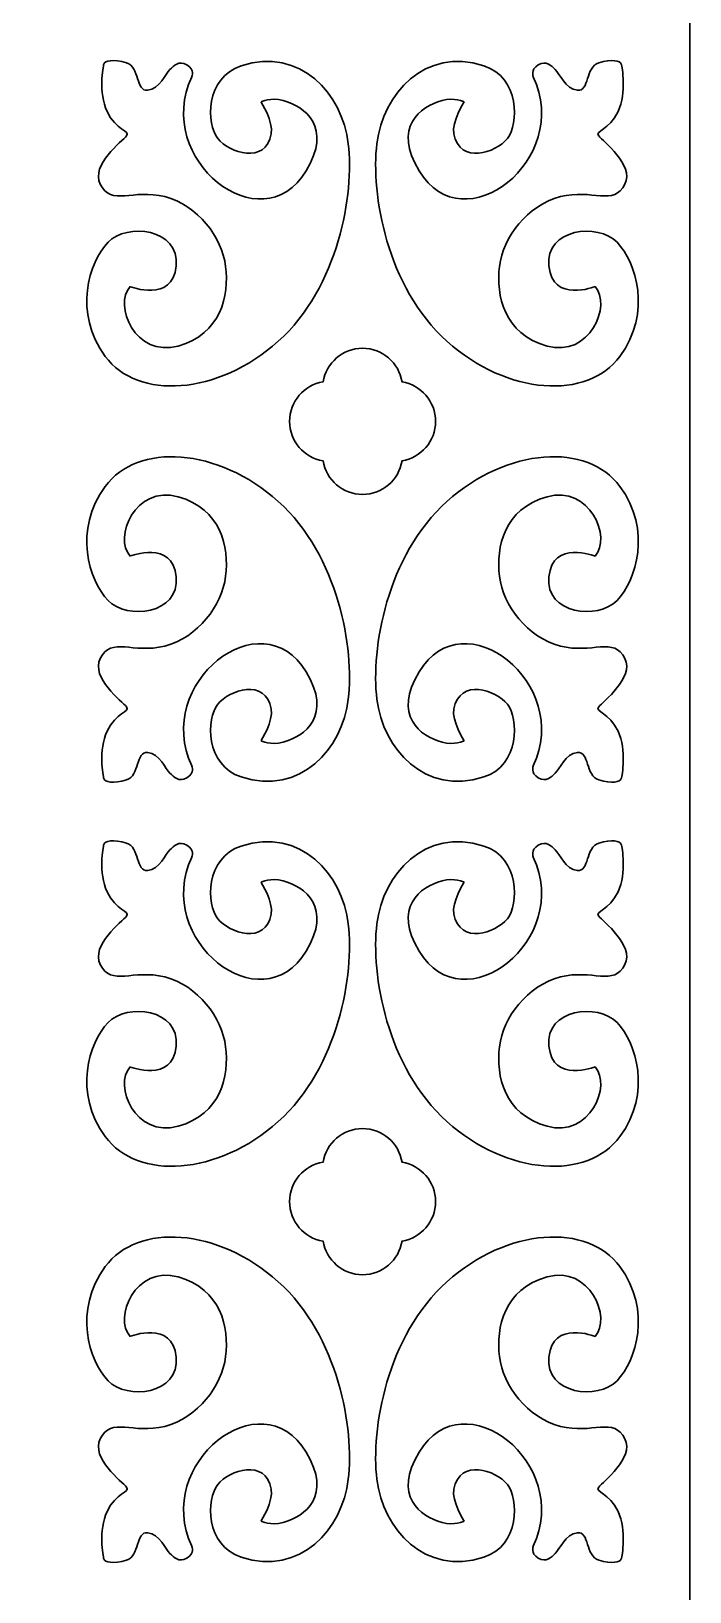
# Model space of a CAD drawing. Header units: centimetres. Extents: x -11.2 to -6.8, y -9 to 9.
# Drawn here: x -8.265 to -6.753, y 0.895 to 4.475 of the extents above; entities that cross this region are included whole.
import ezdxf

# ---------------------------------------------------------------- set-up
doc = ezdxf.new("R2010")
doc.units = ezdxf.units.CM
doc.header["$MEASUREMENT"] = 0
doc.layers.add('layer 1', color=7, linetype='Continuous')

msp = doc.modelspace()

# ---------------------------------------------------------------- linework, layer by layer
at = {"layer": 'layer 1', "color": 250, "lineweight": 30}
for points, knots in [([(-6.75346, 9.00075), (-6.75346, 9.00075), (-6.75346, -9.00021), (-6.75346, -9.00021), (-6.75346, -9.00021), (-6.75346, -9.00021), (-8.2152, -9.00021), (-8.2152, -9.00021), (-8.2152, -9.00021), (-8.2152, -9.00021), (-8.25354, -9.00021), (-8.25354, -9.00021), (-8.25354, -9.00021), (-8.25354, -9.00021), (-9.67695, -9.00021), (-9.67695, -9.00021), (-9.67695, -9.00021), (-9.67695, -9.00021), (-9.71529, -9.00021), (-9.71529, -9.00021), (-9.71529, -9.00021), (-9.71529, -9.00021), (-11.17704, -9.0002), (-11.17704, -9.0002), (-11.17704, -9.0002), (-11.17704, -9.0002), (-11.17702, 9.00077), (-11.17702, 9.00077), (-11.17702, 9.00077), (-11.17702, 9.00077), (-9.67695, 9.00077), (-9.67695, 9.00077), (-9.67695, 9.00077), (-9.67695, 9.00077), (-9.67695, 9.00075), (-9.67695, 9.00075), (-9.67695, 9.00075), (-9.67695, 9.00075), (-8.25354, 9.00075), (-8.25354, 9.00075), (-8.25354, 9.00075), (-8.25354, 9.00075), (-8.2152, 9.00075), (-8.2152, 9.00075), (-8.2152, 9.00075), (-8.2152, 9.00075), (-6.75346, 9.00075), (-6.75346, 9.00075)], [0, 0, 0, 0, 0.0769231, 0.0769231, 0.0769231, 0.0769231, 0.1538462, 0.1538462, 0.1538462, 0.1538462, 0.2307692, 0.2307692, 0.2307692, 0.2307692, 0.3076923, 0.3076923, 0.3076923, 0.3076923, 0.3846154, 0.3846154, 0.3846154, 0.3846154, 0.4615385, 0.4615385, 0.4615385, 0.4615385, 0.5384615, 0.5384615, 0.5384615, 0.5384615, 0.6153846, 0.6153846, 0.6153846, 0.6153846, 0.6923077, 0.6923077, 0.6923077, 0.6923077, 0.7692308, 0.7692308, 0.7692308, 0.7692308, 0.8461538, 0.8461538, 0.8461538, 0.8461538, 1, 1, 1, 1]), ([(-7.73741, 4.31295), (-7.73741, 4.31295), (-7.71436, 4.32364), (-7.68686, 4.31618), (-7.68686, 4.31618), (-7.63614, 4.30243), (-7.57335, 4.2541), (-7.63382, 4.15466), (-7.63382, 4.15466), (-7.7369, 3.98515), (-7.98546, 4.18109), (-7.89616, 4.37049), (-7.89616, 4.37049), (-7.89616, 4.37049), (-7.88845, 4.38676), (-7.9075, 4.39762), (-7.9075, 4.39762), (-7.92655, 4.40848), (-7.93714, 4.39565), (-7.94666, 4.38676), (-7.94666, 4.38676), (-7.95619, 4.37787), (-7.96994, 4.34233), (-7.99746, 4.33936), (-7.99746, 4.33936), (-8.02498, 4.3364), (-8.01546, 4.39268), (-8.04615, 4.40256), (-8.04615, 4.40256), (-8.07684, 4.41243), (-8.09589, 4.40651), (-8.09801, 4.3996), (-8.09801, 4.3996), (-8.10013, 4.39268), (-8.11071, 4.33443), (-8.0906, 4.29098), (-8.0906, 4.29098), (-8.0705, 4.24753), (-8.03662, 4.24655), (-8.04615, 4.23469), (-8.04615, 4.23469), (-8.05568, 4.22284), (-8.12846, 4.16865), (-8.10648, 4.1241), (-8.10648, 4.1241), (-8.08107, 4.07262), (-8.03133, 4.11422), (-7.9583, 4.09547), (-7.9583, 4.09547), (-7.88193, 4.07585), (-7.82706, 4.00265), (-7.81859, 3.9355), (-7.81859, 3.9355), (-7.81013, 3.86836), (-7.82918, 3.78048), (-7.92761, 3.75283), (-7.92761, 3.75283), (-8.02604, 3.72518), (-8.07684, 3.84762), (-8.03768, 3.88909), (-8.03768, 3.88909), (-8.03768, 3.88909), (-7.94031, 3.85059), (-7.93184, 3.93649), (-7.93184, 3.93649), (-7.92337, 4.0224), (-8.04509, 4.03622), (-8.08849, 3.9908), (-8.08849, 3.9908), (-8.13188, 3.94538), (-8.16892, 3.82985), (-8.09483, 3.72913), (-8.09483, 3.72913), (-8.02075, 3.62841), (-7.83659, 3.63928), (-7.69794, 3.76369), (-7.69794, 3.76369), (-7.55929, 3.88811), (-7.52331, 4.10238), (-7.53706, 4.21692), (-7.53706, 4.21692), (-7.55082, 4.33146), (-7.64719, 4.4393), (-7.78261, 4.39565), (-7.78261, 4.39565), (-7.86561, 4.36889), (-7.86305, 4.26135), (-7.83659, 4.22877), (-7.83659, 4.22877), (-7.81013, 4.19618), (-7.72749, 4.16819), (-7.71381, 4.23963), (-7.71381, 4.23963), (-7.70852, 4.26728), (-7.73741, 4.31295), (-7.73741, 4.31295)], [0, 0, 0, 0, 0.04, 0.04, 0.04, 0.04, 0.08, 0.08, 0.08, 0.08, 0.12, 0.12, 0.12, 0.12, 0.16, 0.16, 0.16, 0.16, 0.2, 0.2, 0.2, 0.2, 0.24, 0.24, 0.24, 0.24, 0.28, 0.28, 0.28, 0.28, 0.32, 0.32, 0.32, 0.32, 0.36, 0.36, 0.36, 0.36, 0.4, 0.4, 0.4, 0.4, 0.44, 0.44, 0.44, 0.44, 0.48, 0.48, 0.48, 0.48, 0.52, 0.52, 0.52, 0.52, 0.56, 0.56, 0.56, 0.56, 0.6, 0.6, 0.6, 0.6, 0.64, 0.64, 0.64, 0.64, 0.68, 0.68, 0.68, 0.68, 0.72, 0.72, 0.72, 0.72, 0.76, 0.76, 0.76, 0.76, 0.8, 0.8, 0.8, 0.8, 0.84, 0.84, 0.84, 0.84, 0.88, 0.88, 0.88, 0.88, 0.92, 0.92, 0.92, 0.92, 1, 1, 1, 1]), ([(-7.27126, 4.31295), (-7.27126, 4.31295), (-7.29432, 4.32364), (-7.32182, 4.31618), (-7.32182, 4.31618), (-7.37254, 4.30243), (-7.43533, 4.2541), (-7.37486, 4.15466), (-7.37486, 4.15466), (-7.27178, 3.98515), (-7.02322, 4.18109), (-7.11251, 4.37049), (-7.11251, 4.37049), (-7.11251, 4.37049), (-7.12023, 4.38676), (-7.10118, 4.39762), (-7.10118, 4.39762), (-7.08213, 4.40848), (-7.07154, 4.39565), (-7.06202, 4.38676), (-7.06202, 4.38676), (-7.05249, 4.37787), (-7.03874, 4.34233), (-7.01121, 4.33936), (-7.01121, 4.33936), (-6.9837, 4.3364), (-6.99322, 4.39268), (-6.96253, 4.40256), (-6.96253, 4.40256), (-6.93183, 4.41243), (-6.91278, 4.40651), (-6.91067, 4.3996), (-6.91067, 4.3996), (-6.90855, 4.39268), (-6.89797, 4.33443), (-6.91807, 4.29098), (-6.91807, 4.29098), (-6.93818, 4.24753), (-6.97206, 4.24655), (-6.96253, 4.23469), (-6.96253, 4.23469), (-6.953, 4.22284), (-6.88022, 4.16865), (-6.9022, 4.1241), (-6.9022, 4.1241), (-6.92761, 4.07262), (-6.97735, 4.11422), (-7.05038, 4.09547), (-7.05038, 4.09547), (-7.12675, 4.07585), (-7.18161, 4.00265), (-7.19008, 3.9355), (-7.19008, 3.9355), (-7.19855, 3.86836), (-7.1795, 3.78048), (-7.08107, 3.75283), (-7.08107, 3.75283), (-6.98264, 3.72518), (-6.93183, 3.84762), (-6.97099, 3.88909), (-6.97099, 3.88909), (-6.97099, 3.88909), (-7.06837, 3.85059), (-7.07684, 3.93649), (-7.07684, 3.93649), (-7.0853, 4.0224), (-6.96359, 4.03622), (-6.92019, 3.9908), (-6.92019, 3.9908), (-6.8768, 3.94538), (-6.83975, 3.82985), (-6.91384, 3.72913), (-6.91384, 3.72913), (-6.98793, 3.62841), (-7.17209, 3.63928), (-7.31074, 3.76369), (-7.31074, 3.76369), (-7.44938, 3.88811), (-7.48537, 4.10238), (-7.47162, 4.21692), (-7.47162, 4.21692), (-7.45785, 4.33146), (-7.36148, 4.4393), (-7.22607, 4.39565), (-7.22607, 4.39565), (-7.14307, 4.36889), (-7.14563, 4.26135), (-7.17209, 4.22877), (-7.17209, 4.22877), (-7.19855, 4.19618), (-7.28119, 4.16819), (-7.29486, 4.23963), (-7.29486, 4.23963), (-7.30016, 4.26728), (-7.27126, 4.31295), (-7.27126, 4.31295)], [0, 0, 0, 0, 0.04, 0.04, 0.04, 0.04, 0.08, 0.08, 0.08, 0.08, 0.12, 0.12, 0.12, 0.12, 0.16, 0.16, 0.16, 0.16, 0.2, 0.2, 0.2, 0.2, 0.24, 0.24, 0.24, 0.24, 0.28, 0.28, 0.28, 0.28, 0.32, 0.32, 0.32, 0.32, 0.36, 0.36, 0.36, 0.36, 0.4, 0.4, 0.4, 0.4, 0.44, 0.44, 0.44, 0.44, 0.48, 0.48, 0.48, 0.48, 0.52, 0.52, 0.52, 0.52, 0.56, 0.56, 0.56, 0.56, 0.6, 0.6, 0.6, 0.6, 0.64, 0.64, 0.64, 0.64, 0.68, 0.68, 0.68, 0.68, 0.72, 0.72, 0.72, 0.72, 0.76, 0.76, 0.76, 0.76, 0.8, 0.8, 0.8, 0.8, 0.84, 0.84, 0.84, 0.84, 0.88, 0.88, 0.88, 0.88, 0.92, 0.92, 0.92, 0.92, 1, 1, 1, 1]), ([(-7.33681, 3.58001), (-7.33681, 3.53438), (-7.37017, 3.49653), (-7.41383, 3.48951), (-7.41383, 3.48951), (-7.42085, 3.44585), (-7.4587, 3.41248), (-7.50434, 3.41248), (-7.50434, 3.41248), (-7.54998, 3.41248), (-7.58782, 3.44585), (-7.59485, 3.48951), (-7.59485, 3.48951), (-7.6385, 3.49653), (-7.67187, 3.53438), (-7.67187, 3.58001), (-7.67187, 3.58001), (-7.67187, 3.62565), (-7.6385, 3.6635), (-7.59485, 3.67053), (-7.59485, 3.67053), (-7.58782, 3.71418), (-7.54998, 3.74754), (-7.50434, 3.74754), (-7.50434, 3.74754), (-7.4587, 3.74754), (-7.42085, 3.71418), (-7.41383, 3.67052), (-7.41383, 3.67052), (-7.37017, 3.6635), (-7.33681, 3.62565), (-7.33681, 3.58001)], [0, 0, 0, 0, 0.1111111, 0.1111111, 0.1111111, 0.1111111, 0.2222222, 0.2222222, 0.2222222, 0.2222222, 0.3333333, 0.3333333, 0.3333333, 0.3333333, 0.4444444, 0.4444444, 0.4444444, 0.4444444, 0.5555556, 0.5555556, 0.5555556, 0.5555556, 0.6666667, 0.6666667, 0.6666667, 0.6666667, 0.7777778, 0.7777778, 0.7777778, 0.7777778, 1, 1, 1, 1]), ([(-7.73741, 2.84708), (-7.73741, 2.84708), (-7.71436, 2.83639), (-7.68686, 2.84385), (-7.68686, 2.84385), (-7.63614, 2.8576), (-7.57335, 2.90593), (-7.63382, 3.00537), (-7.63382, 3.00537), (-7.7369, 3.17488), (-7.98546, 2.97894), (-7.89616, 2.78954), (-7.89616, 2.78954), (-7.89616, 2.78954), (-7.88845, 2.77327), (-7.9075, 2.7624), (-7.9075, 2.7624), (-7.92655, 2.75155), (-7.93714, 2.76438), (-7.94666, 2.77327), (-7.94666, 2.77327), (-7.95619, 2.78215), (-7.96994, 2.8177), (-7.99746, 2.82067), (-7.99746, 2.82067), (-8.02498, 2.82363), (-8.01546, 2.76735), (-8.04615, 2.75747), (-8.04615, 2.75747), (-8.07684, 2.74759), (-8.09589, 2.75352), (-8.09801, 2.76043), (-8.09801, 2.76043), (-8.10013, 2.76735), (-8.11071, 2.8256), (-8.0906, 2.86905), (-8.0906, 2.86905), (-8.0705, 2.9125), (-8.03662, 2.91348), (-8.04615, 2.92533), (-8.04615, 2.92533), (-8.05568, 2.93718), (-8.12846, 2.99138), (-8.10648, 3.03593), (-8.10648, 3.03593), (-8.08107, 3.08741), (-8.03133, 3.0458), (-7.9583, 3.06456), (-7.9583, 3.06456), (-7.88193, 3.08418), (-7.82706, 3.15738), (-7.81859, 3.22453), (-7.81859, 3.22453), (-7.81013, 3.29167), (-7.82918, 3.37955), (-7.92761, 3.4072), (-7.92761, 3.4072), (-8.02604, 3.43485), (-8.07684, 3.31241), (-8.03768, 3.27093), (-8.03768, 3.27093), (-8.03768, 3.27093), (-7.94031, 3.30944), (-7.93184, 3.22353), (-7.93184, 3.22353), (-7.92337, 3.13763), (-8.04509, 3.12381), (-8.08849, 3.16923), (-8.08849, 3.16923), (-8.13188, 3.21465), (-8.16892, 3.33018), (-8.09483, 3.4309), (-8.09483, 3.4309), (-8.02075, 3.53162), (-7.83659, 3.52075), (-7.69794, 3.39634), (-7.69794, 3.39634), (-7.55929, 3.27192), (-7.52331, 3.05765), (-7.53706, 2.94311), (-7.53706, 2.94311), (-7.55082, 2.82857), (-7.64719, 2.72073), (-7.78261, 2.76438), (-7.78261, 2.76438), (-7.86561, 2.79113), (-7.86305, 2.89868), (-7.83659, 2.93126), (-7.83659, 2.93126), (-7.81013, 2.96385), (-7.72749, 2.99184), (-7.71381, 2.92039), (-7.71381, 2.92039), (-7.70852, 2.89275), (-7.73741, 2.84708), (-7.73741, 2.84708)], [0, 0, 0, 0, 0.04, 0.04, 0.04, 0.04, 0.08, 0.08, 0.08, 0.08, 0.12, 0.12, 0.12, 0.12, 0.16, 0.16, 0.16, 0.16, 0.2, 0.2, 0.2, 0.2, 0.24, 0.24, 0.24, 0.24, 0.28, 0.28, 0.28, 0.28, 0.32, 0.32, 0.32, 0.32, 0.36, 0.36, 0.36, 0.36, 0.4, 0.4, 0.4, 0.4, 0.44, 0.44, 0.44, 0.44, 0.48, 0.48, 0.48, 0.48, 0.52, 0.52, 0.52, 0.52, 0.56, 0.56, 0.56, 0.56, 0.6, 0.6, 0.6, 0.6, 0.64, 0.64, 0.64, 0.64, 0.68, 0.68, 0.68, 0.68, 0.72, 0.72, 0.72, 0.72, 0.76, 0.76, 0.76, 0.76, 0.8, 0.8, 0.8, 0.8, 0.84, 0.84, 0.84, 0.84, 0.88, 0.88, 0.88, 0.88, 0.92, 0.92, 0.92, 0.92, 1, 1, 1, 1]), ([(-7.27126, 2.84708), (-7.27126, 2.84708), (-7.29432, 2.83639), (-7.32182, 2.84385), (-7.32182, 2.84385), (-7.37254, 2.8576), (-7.43533, 2.90593), (-7.37486, 3.00537), (-7.37486, 3.00537), (-7.27178, 3.17488), (-7.02322, 2.97894), (-7.11251, 2.78954), (-7.11251, 2.78954), (-7.11251, 2.78954), (-7.12023, 2.77327), (-7.10118, 2.7624), (-7.10118, 2.7624), (-7.08213, 2.75155), (-7.07154, 2.76438), (-7.06202, 2.77327), (-7.06202, 2.77327), (-7.05249, 2.78215), (-7.03874, 2.8177), (-7.01121, 2.82067), (-7.01121, 2.82067), (-6.9837, 2.82363), (-6.99322, 2.76735), (-6.96253, 2.75747), (-6.96253, 2.75747), (-6.93183, 2.74759), (-6.91278, 2.75352), (-6.91067, 2.76043), (-6.91067, 2.76043), (-6.90855, 2.76735), (-6.89797, 2.8256), (-6.91807, 2.86905), (-6.91807, 2.86905), (-6.93818, 2.9125), (-6.97206, 2.91348), (-6.96253, 2.92533), (-6.96253, 2.92533), (-6.953, 2.93718), (-6.88022, 2.99138), (-6.9022, 3.03593), (-6.9022, 3.03593), (-6.92761, 3.08741), (-6.97735, 3.0458), (-7.05038, 3.06456), (-7.05038, 3.06456), (-7.12675, 3.08418), (-7.18161, 3.15738), (-7.19008, 3.22453), (-7.19008, 3.22453), (-7.19855, 3.29167), (-7.1795, 3.37955), (-7.08107, 3.4072), (-7.08107, 3.4072), (-6.98264, 3.43485), (-6.93183, 3.31241), (-6.97099, 3.27093), (-6.97099, 3.27093), (-6.97099, 3.27093), (-7.06837, 3.30944), (-7.07684, 3.22353), (-7.07684, 3.22353), (-7.0853, 3.13763), (-6.96359, 3.12381), (-6.92019, 3.16923), (-6.92019, 3.16923), (-6.8768, 3.21465), (-6.83975, 3.33018), (-6.91384, 3.4309), (-6.91384, 3.4309), (-6.98793, 3.53162), (-7.17209, 3.52075), (-7.31074, 3.39634), (-7.31074, 3.39634), (-7.44938, 3.27192), (-7.48537, 3.05765), (-7.47162, 2.94311), (-7.47162, 2.94311), (-7.45785, 2.82857), (-7.36148, 2.72073), (-7.22607, 2.76438), (-7.22607, 2.76438), (-7.14307, 2.79113), (-7.14563, 2.89868), (-7.17209, 2.93126), (-7.17209, 2.93126), (-7.19855, 2.96385), (-7.28119, 2.99184), (-7.29486, 2.92039), (-7.29486, 2.92039), (-7.30016, 2.89275), (-7.27126, 2.84708), (-7.27126, 2.84708)], [0, 0, 0, 0, 0.04, 0.04, 0.04, 0.04, 0.08, 0.08, 0.08, 0.08, 0.12, 0.12, 0.12, 0.12, 0.16, 0.16, 0.16, 0.16, 0.2, 0.2, 0.2, 0.2, 0.24, 0.24, 0.24, 0.24, 0.28, 0.28, 0.28, 0.28, 0.32, 0.32, 0.32, 0.32, 0.36, 0.36, 0.36, 0.36, 0.4, 0.4, 0.4, 0.4, 0.44, 0.44, 0.44, 0.44, 0.48, 0.48, 0.48, 0.48, 0.52, 0.52, 0.52, 0.52, 0.56, 0.56, 0.56, 0.56, 0.6, 0.6, 0.6, 0.6, 0.64, 0.64, 0.64, 0.64, 0.68, 0.68, 0.68, 0.68, 0.72, 0.72, 0.72, 0.72, 0.76, 0.76, 0.76, 0.76, 0.8, 0.8, 0.8, 0.8, 0.84, 0.84, 0.84, 0.84, 0.88, 0.88, 0.88, 0.88, 0.92, 0.92, 0.92, 0.92, 1, 1, 1, 1]), ([(-7.73741, 2.52306), (-7.73741, 2.52306), (-7.71436, 2.53375), (-7.68686, 2.52629), (-7.68686, 2.52629), (-7.63614, 2.51254), (-7.57335, 2.46421), (-7.63382, 2.36477), (-7.63382, 2.36477), (-7.7369, 2.19526), (-7.98546, 2.3912), (-7.89616, 2.58059), (-7.89616, 2.58059), (-7.89616, 2.58059), (-7.88845, 2.59687), (-7.9075, 2.60773), (-7.9075, 2.60773), (-7.92655, 2.61859), (-7.93714, 2.60576), (-7.94666, 2.59687), (-7.94666, 2.59687), (-7.95619, 2.58798), (-7.96994, 2.55244), (-7.99746, 2.54947), (-7.99746, 2.54947), (-8.02498, 2.54651), (-8.01546, 2.60279), (-8.04615, 2.61267), (-8.04615, 2.61267), (-8.07684, 2.62254), (-8.09589, 2.61662), (-8.09801, 2.60971), (-8.09801, 2.60971), (-8.10013, 2.60279), (-8.11071, 2.54454), (-8.0906, 2.50109), (-8.0906, 2.50109), (-8.0705, 2.45764), (-8.03662, 2.45665), (-8.04615, 2.4448), (-8.04615, 2.4448), (-8.05568, 2.43296), (-8.12846, 2.37876), (-8.10648, 2.33421), (-8.10648, 2.33421), (-8.08107, 2.28273), (-8.03133, 2.32434), (-7.9583, 2.30557), (-7.9583, 2.30557), (-7.88193, 2.28596), (-7.82706, 2.21276), (-7.81859, 2.14561), (-7.81859, 2.14561), (-7.81013, 2.07847), (-7.82918, 1.99059), (-7.92761, 1.96294), (-7.92761, 1.96294), (-8.02604, 1.93529), (-8.07684, 2.05773), (-8.03768, 2.09921), (-8.03768, 2.09921), (-8.03768, 2.09921), (-7.94031, 2.0607), (-7.93184, 2.1466), (-7.93184, 2.1466), (-7.92337, 2.23251), (-8.04509, 2.24633), (-8.08849, 2.20091), (-8.08849, 2.20091), (-8.13188, 2.15549), (-8.16892, 2.03996), (-8.09483, 1.93924), (-8.09483, 1.93924), (-8.02075, 1.83852), (-7.83659, 1.84939), (-7.69794, 1.9738), (-7.69794, 1.9738), (-7.55929, 2.09822), (-7.52331, 2.31249), (-7.53706, 2.42703), (-7.53706, 2.42703), (-7.55082, 2.54157), (-7.64719, 2.64941), (-7.78261, 2.60576), (-7.78261, 2.60576), (-7.86561, 2.579), (-7.86305, 2.47146), (-7.83659, 2.43888), (-7.83659, 2.43888), (-7.81013, 2.40629), (-7.72749, 2.3783), (-7.71381, 2.44975), (-7.71381, 2.44975), (-7.70852, 2.47739), (-7.73741, 2.52306), (-7.73741, 2.52306)], [0, 0, 0, 0, 0.04, 0.04, 0.04, 0.04, 0.08, 0.08, 0.08, 0.08, 0.12, 0.12, 0.12, 0.12, 0.16, 0.16, 0.16, 0.16, 0.2, 0.2, 0.2, 0.2, 0.24, 0.24, 0.24, 0.24, 0.28, 0.28, 0.28, 0.28, 0.32, 0.32, 0.32, 0.32, 0.36, 0.36, 0.36, 0.36, 0.4, 0.4, 0.4, 0.4, 0.44, 0.44, 0.44, 0.44, 0.48, 0.48, 0.48, 0.48, 0.52, 0.52, 0.52, 0.52, 0.56, 0.56, 0.56, 0.56, 0.6, 0.6, 0.6, 0.6, 0.64, 0.64, 0.64, 0.64, 0.68, 0.68, 0.68, 0.68, 0.72, 0.72, 0.72, 0.72, 0.76, 0.76, 0.76, 0.76, 0.8, 0.8, 0.8, 0.8, 0.84, 0.84, 0.84, 0.84, 0.88, 0.88, 0.88, 0.88, 0.92, 0.92, 0.92, 0.92, 1, 1, 1, 1]), ([(-7.27126, 2.52306), (-7.27126, 2.52306), (-7.29432, 2.53375), (-7.32182, 2.52629), (-7.32182, 2.52629), (-7.37254, 2.51254), (-7.43533, 2.46421), (-7.37486, 2.36477), (-7.37486, 2.36477), (-7.27178, 2.19526), (-7.02322, 2.3912), (-7.11251, 2.58059), (-7.11251, 2.58059), (-7.11251, 2.58059), (-7.12023, 2.59687), (-7.10118, 2.60773), (-7.10118, 2.60773), (-7.08213, 2.61859), (-7.07154, 2.60576), (-7.06202, 2.59687), (-7.06202, 2.59687), (-7.05249, 2.58798), (-7.03874, 2.55244), (-7.01121, 2.54947), (-7.01121, 2.54947), (-6.9837, 2.54651), (-6.99322, 2.60279), (-6.96253, 2.61267), (-6.96253, 2.61267), (-6.93183, 2.62254), (-6.91278, 2.61662), (-6.91067, 2.60971), (-6.91067, 2.60971), (-6.90855, 2.60279), (-6.89797, 2.54454), (-6.91807, 2.50109), (-6.91807, 2.50109), (-6.93818, 2.45764), (-6.97206, 2.45665), (-6.96253, 2.4448), (-6.96253, 2.4448), (-6.953, 2.43296), (-6.88022, 2.37876), (-6.9022, 2.33421), (-6.9022, 2.33421), (-6.92761, 2.28273), (-6.97735, 2.32434), (-7.05038, 2.30557), (-7.05038, 2.30557), (-7.12675, 2.28596), (-7.18161, 2.21276), (-7.19008, 2.14561), (-7.19008, 2.14561), (-7.19855, 2.07847), (-7.1795, 1.99059), (-7.08107, 1.96294), (-7.08107, 1.96294), (-6.98264, 1.93529), (-6.93183, 2.05773), (-6.97099, 2.09921), (-6.97099, 2.09921), (-6.97099, 2.09921), (-7.06837, 2.0607), (-7.07684, 2.1466), (-7.07684, 2.1466), (-7.0853, 2.23251), (-6.96359, 2.24633), (-6.92019, 2.20091), (-6.92019, 2.20091), (-6.8768, 2.15549), (-6.83975, 2.03996), (-6.91384, 1.93924), (-6.91384, 1.93924), (-6.98793, 1.83852), (-7.17209, 1.84939), (-7.31074, 1.9738), (-7.31074, 1.9738), (-7.44938, 2.09822), (-7.48537, 2.31249), (-7.47162, 2.42703), (-7.47162, 2.42703), (-7.45785, 2.54157), (-7.36148, 2.64941), (-7.22607, 2.60576), (-7.22607, 2.60576), (-7.14307, 2.579), (-7.14563, 2.47146), (-7.17209, 2.43888), (-7.17209, 2.43888), (-7.19855, 2.40629), (-7.28119, 2.3783), (-7.29486, 2.44975), (-7.29486, 2.44975), (-7.30016, 2.47739), (-7.27126, 2.52306), (-7.27126, 2.52306)], [0, 0, 0, 0, 0.04, 0.04, 0.04, 0.04, 0.08, 0.08, 0.08, 0.08, 0.12, 0.12, 0.12, 0.12, 0.16, 0.16, 0.16, 0.16, 0.2, 0.2, 0.2, 0.2, 0.24, 0.24, 0.24, 0.24, 0.28, 0.28, 0.28, 0.28, 0.32, 0.32, 0.32, 0.32, 0.36, 0.36, 0.36, 0.36, 0.4, 0.4, 0.4, 0.4, 0.44, 0.44, 0.44, 0.44, 0.48, 0.48, 0.48, 0.48, 0.52, 0.52, 0.52, 0.52, 0.56, 0.56, 0.56, 0.56, 0.6, 0.6, 0.6, 0.6, 0.64, 0.64, 0.64, 0.64, 0.68, 0.68, 0.68, 0.68, 0.72, 0.72, 0.72, 0.72, 0.76, 0.76, 0.76, 0.76, 0.8, 0.8, 0.8, 0.8, 0.84, 0.84, 0.84, 0.84, 0.88, 0.88, 0.88, 0.88, 0.92, 0.92, 0.92, 0.92, 1, 1, 1, 1]), ([(-7.33681, 1.79013), (-7.33681, 1.74449), (-7.37017, 1.70664), (-7.41383, 1.69962), (-7.41383, 1.69962), (-7.42085, 1.65596), (-7.4587, 1.6226), (-7.50434, 1.6226), (-7.50434, 1.6226), (-7.54998, 1.6226), (-7.58782, 1.65596), (-7.59485, 1.69962), (-7.59485, 1.69962), (-7.6385, 1.70664), (-7.67187, 1.74449), (-7.67187, 1.79013), (-7.67187, 1.79013), (-7.67187, 1.83576), (-7.6385, 1.87361), (-7.59485, 1.88064), (-7.59485, 1.88064), (-7.58782, 1.92429), (-7.54998, 1.95766), (-7.50434, 1.95766), (-7.50434, 1.95766), (-7.4587, 1.95766), (-7.42085, 1.92429), (-7.41383, 1.88063), (-7.41383, 1.88063), (-7.37017, 1.87361), (-7.33681, 1.83576), (-7.33681, 1.79013)], [0, 0, 0, 0, 0.1111111, 0.1111111, 0.1111111, 0.1111111, 0.2222222, 0.2222222, 0.2222222, 0.2222222, 0.3333333, 0.3333333, 0.3333333, 0.3333333, 0.4444444, 0.4444444, 0.4444444, 0.4444444, 0.5555556, 0.5555556, 0.5555556, 0.5555556, 0.6666667, 0.6666667, 0.6666667, 0.6666667, 0.7777778, 0.7777778, 0.7777778, 0.7777778, 1, 1, 1, 1]), ([(-7.73741, 1.05719), (-7.73741, 1.05719), (-7.71436, 1.0465), (-7.68686, 1.05396), (-7.68686, 1.05396), (-7.63614, 1.06771), (-7.57335, 1.11604), (-7.63382, 1.21548), (-7.63382, 1.21548), (-7.7369, 1.38499), (-7.98546, 1.18905), (-7.89616, 0.99965), (-7.89616, 0.99965), (-7.89616, 0.99965), (-7.88845, 0.98338), (-7.9075, 0.97252), (-7.9075, 0.97252), (-7.92655, 0.96165), (-7.93714, 0.97449), (-7.94666, 0.98338), (-7.94666, 0.98338), (-7.95619, 0.99226), (-7.96994, 1.02781), (-7.99746, 1.03078), (-7.99746, 1.03078), (-8.02498, 1.03374), (-8.01546, 0.97746), (-8.04615, 0.96758), (-8.04615, 0.96758), (-8.07684, 0.9577), (-8.09589, 0.96363), (-8.09801, 0.97054), (-8.09801, 0.97054), (-8.10013, 0.97746), (-8.11071, 1.03571), (-8.0906, 1.07916), (-8.0906, 1.07916), (-8.0705, 1.12261), (-8.03662, 1.12359), (-8.04615, 1.13544), (-8.04615, 1.13544), (-8.05568, 1.1473), (-8.12846, 1.20149), (-8.10648, 1.24604), (-8.10648, 1.24604), (-8.08107, 1.29752), (-8.03133, 1.25591), (-7.9583, 1.27467), (-7.9583, 1.27467), (-7.88193, 1.29429), (-7.82706, 1.36749), (-7.81859, 1.43463), (-7.81859, 1.43463), (-7.81013, 1.50178), (-7.82918, 1.58966), (-7.92761, 1.61731), (-7.92761, 1.61731), (-8.02604, 1.64496), (-8.07684, 1.52252), (-8.03768, 1.48105), (-8.03768, 1.48105), (-8.03768, 1.48105), (-7.94031, 1.51955), (-7.93184, 1.43365), (-7.93184, 1.43365), (-7.92337, 1.34774), (-8.04509, 1.33392), (-8.08849, 1.37934), (-8.08849, 1.37934), (-8.13188, 1.42476), (-8.16892, 1.54029), (-8.09483, 1.64101), (-8.09483, 1.64101), (-8.02075, 1.74173), (-7.83659, 1.73086), (-7.69794, 1.60645), (-7.69794, 1.60645), (-7.55929, 1.48203), (-7.52331, 1.26776), (-7.53706, 1.15322), (-7.53706, 1.15322), (-7.55082, 1.03868), (-7.64719, 0.93084), (-7.78261, 0.97449), (-7.78261, 0.97449), (-7.86561, 1.00125), (-7.86305, 1.10878), (-7.83659, 1.14137), (-7.83659, 1.14137), (-7.81013, 1.17396), (-7.72749, 1.20195), (-7.71381, 1.13051), (-7.71381, 1.13051), (-7.70852, 1.10286), (-7.73741, 1.05719), (-7.73741, 1.05719)], [0, 0, 0, 0, 0.04, 0.04, 0.04, 0.04, 0.08, 0.08, 0.08, 0.08, 0.12, 0.12, 0.12, 0.12, 0.16, 0.16, 0.16, 0.16, 0.2, 0.2, 0.2, 0.2, 0.24, 0.24, 0.24, 0.24, 0.28, 0.28, 0.28, 0.28, 0.32, 0.32, 0.32, 0.32, 0.36, 0.36, 0.36, 0.36, 0.4, 0.4, 0.4, 0.4, 0.44, 0.44, 0.44, 0.44, 0.48, 0.48, 0.48, 0.48, 0.52, 0.52, 0.52, 0.52, 0.56, 0.56, 0.56, 0.56, 0.6, 0.6, 0.6, 0.6, 0.64, 0.64, 0.64, 0.64, 0.68, 0.68, 0.68, 0.68, 0.72, 0.72, 0.72, 0.72, 0.76, 0.76, 0.76, 0.76, 0.8, 0.8, 0.8, 0.8, 0.84, 0.84, 0.84, 0.84, 0.88, 0.88, 0.88, 0.88, 0.92, 0.92, 0.92, 0.92, 1, 1, 1, 1]), ([(-7.27126, 1.05719), (-7.27126, 1.05719), (-7.29432, 1.0465), (-7.32182, 1.05396), (-7.32182, 1.05396), (-7.37254, 1.06771), (-7.43533, 1.11604), (-7.37486, 1.21548), (-7.37486, 1.21548), (-7.27178, 1.38499), (-7.02322, 1.18905), (-7.11251, 0.99965), (-7.11251, 0.99965), (-7.11251, 0.99965), (-7.12023, 0.98338), (-7.10118, 0.97252), (-7.10118, 0.97252), (-7.08213, 0.96165), (-7.07154, 0.97449), (-7.06202, 0.98338), (-7.06202, 0.98338), (-7.05249, 0.99226), (-7.03874, 1.02781), (-7.01121, 1.03078), (-7.01121, 1.03078), (-6.9837, 1.03374), (-6.99322, 0.97746), (-6.96253, 0.96758), (-6.96253, 0.96758), (-6.93183, 0.9577), (-6.91278, 0.96363), (-6.91067, 0.97054), (-6.91067, 0.97054), (-6.90855, 0.97746), (-6.89797, 1.03571), (-6.91807, 1.07916), (-6.91807, 1.07916), (-6.93818, 1.12261), (-6.97206, 1.12359), (-6.96253, 1.13544), (-6.96253, 1.13544), (-6.953, 1.1473), (-6.88022, 1.20149), (-6.9022, 1.24604), (-6.9022, 1.24604), (-6.92761, 1.29752), (-6.97735, 1.25591), (-7.05038, 1.27467), (-7.05038, 1.27467), (-7.12675, 1.29429), (-7.18161, 1.36749), (-7.19008, 1.43463), (-7.19008, 1.43463), (-7.19855, 1.50178), (-7.1795, 1.58966), (-7.08107, 1.61731), (-7.08107, 1.61731), (-6.98264, 1.64496), (-6.93183, 1.52252), (-6.97099, 1.48105), (-6.97099, 1.48105), (-6.97099, 1.48105), (-7.06837, 1.51955), (-7.07684, 1.43365), (-7.07684, 1.43365), (-7.0853, 1.34774), (-6.96359, 1.33392), (-6.92019, 1.37934), (-6.92019, 1.37934), (-6.8768, 1.42476), (-6.83975, 1.54029), (-6.91384, 1.64101), (-6.91384, 1.64101), (-6.98793, 1.74173), (-7.17209, 1.73086), (-7.31074, 1.60645), (-7.31074, 1.60645), (-7.44938, 1.48203), (-7.48537, 1.26776), (-7.47162, 1.15322), (-7.47162, 1.15322), (-7.45785, 1.03868), (-7.36148, 0.93084), (-7.22607, 0.97449), (-7.22607, 0.97449), (-7.14307, 1.00125), (-7.14563, 1.10878), (-7.17209, 1.14137), (-7.17209, 1.14137), (-7.19855, 1.17396), (-7.28119, 1.20195), (-7.29486, 1.13051), (-7.29486, 1.13051), (-7.30016, 1.10286), (-7.27126, 1.05719), (-7.27126, 1.05719)], [0, 0, 0, 0, 0.04, 0.04, 0.04, 0.04, 0.08, 0.08, 0.08, 0.08, 0.12, 0.12, 0.12, 0.12, 0.16, 0.16, 0.16, 0.16, 0.2, 0.2, 0.2, 0.2, 0.24, 0.24, 0.24, 0.24, 0.28, 0.28, 0.28, 0.28, 0.32, 0.32, 0.32, 0.32, 0.36, 0.36, 0.36, 0.36, 0.4, 0.4, 0.4, 0.4, 0.44, 0.44, 0.44, 0.44, 0.48, 0.48, 0.48, 0.48, 0.52, 0.52, 0.52, 0.52, 0.56, 0.56, 0.56, 0.56, 0.6, 0.6, 0.6, 0.6, 0.64, 0.64, 0.64, 0.64, 0.68, 0.68, 0.68, 0.68, 0.72, 0.72, 0.72, 0.72, 0.76, 0.76, 0.76, 0.76, 0.8, 0.8, 0.8, 0.8, 0.84, 0.84, 0.84, 0.84, 0.88, 0.88, 0.88, 0.88, 0.92, 0.92, 0.92, 0.92, 1, 1, 1, 1])]:
    msp.add_open_spline(points, degree=3, knots=knots, dxfattribs=at)

doc.saveas('drawing.dxf')
